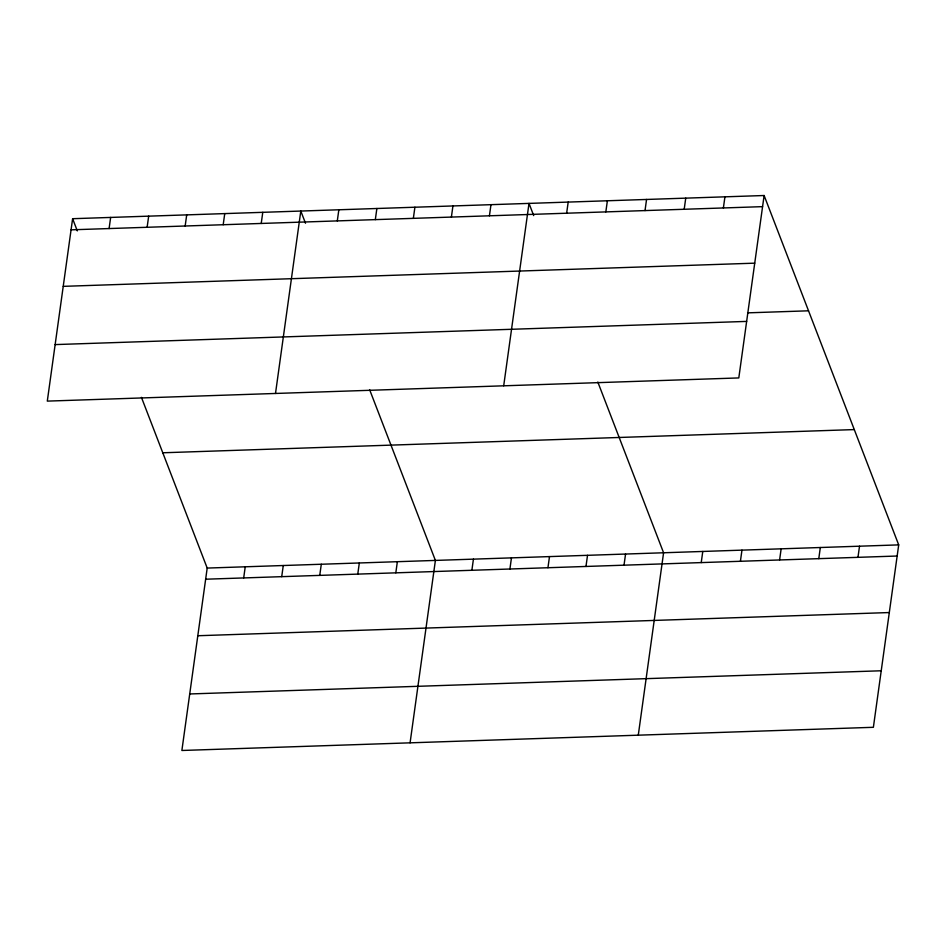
<?xml version="1.0" encoding="UTF-8"?>
<svg xmlns="http://www.w3.org/2000/svg" width="946" height="946" viewBox="0 0 946 946"><rect width="100%" height="100%" fill="white"/><g stroke="black" fill="none" stroke-linecap="round" stroke-linejoin="round"><path stroke-width="1.42" d="M72.617 218.703L47.3 401.116L738.802 377.927L764.12 195.515L72.617 218.703L77.312 230.907M109.097 228.554L110.647 217.426M147.127 227.288L148.676 216.149M185.168 226.011L186.705 214.872M223.197 224.734L224.746 213.595M141.427 397.344L207.198 568.073L181.88 750.485L873.383 727.297L898.7 544.884L764.12 195.515M261.226 223.457L262.775 212.33M243.69 577.935L245.227 566.796M275.499 393.465L300.804 211.053L305.511 223.256M281.719 576.658L283.268 565.531M337.296 220.903L338.845 209.776M319.748 575.381L321.297 564.254M375.326 219.638L376.875 208.498M357.777 574.104L359.326 562.976M413.355 218.36L414.904 207.221M395.818 572.838L397.355 561.699M451.396 217.083L452.933 205.944M410.079 742.835L435.397 560.422L369.626 389.693M489.425 215.806L490.974 204.667M471.877 570.284L473.426 559.145M503.698 385.802L529.003 203.402L533.71 215.605M509.918 569.007L511.455 557.868M566.642 213.217L568.191 202.077M547.947 567.73L549.496 556.603M605.83 211.904L607.379 200.765M585.976 566.453L587.525 555.326M645.018 210.591L646.556 199.452M624.017 565.176L625.554 554.049M684.195 209.279L685.744 198.14M638.278 735.184L663.584 552.771L597.825 382.042M723.383 207.966L724.932 196.827M701.234 562.598L702.772 551.459M740.411 561.274L741.96 550.146M779.599 559.961L781.148 548.834M818.787 558.648L820.324 547.521M857.975 557.336L859.512 546.209M71.068 229.831L762.571 206.642M63.228 286.354L754.731 263.165M747.577 312.854L808.523 310.808M55.14 344.592L746.642 321.404M162.783 452.779L854.285 429.59M207.198 568.073L898.7 544.884M205.649 579.212L897.151 556.023M197.809 635.736L889.311 612.547M189.732 693.962L881.234 670.773"/></g></svg>
